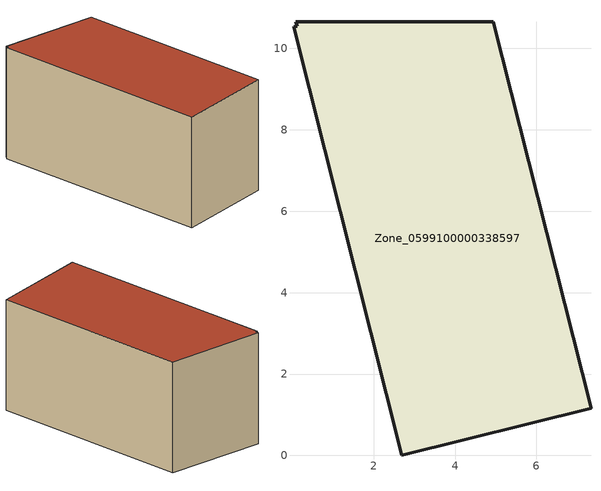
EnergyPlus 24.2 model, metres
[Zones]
Zone_0599100000338597
 floor ground (C_G): 0.09,10.66 4.94,10.66 7.34,1.16 2.69,0 0.03,10.54 0.12,10.54 z0
 wall outside (C_F): 7.34,1.16 4.94,10.66 0.09,10.66 0.12,10.54 0.03,10.54 2.69,0 7.34,1.16 z0:5.7
 roof outside (C_R): 4.94,10.66 0.09,10.66 0.12,10.54 0.03,10.54 2.69,0 7.34,1.16 z5.7
[BUILDING]
Pand.0599100000338597: North Axis=0; Terrain=City; Loads Convergence Tolerance Value=0.04; Temperature Convergence Tolerance Value=0.4; Solar Distribution=FullExterior; Maximum Number of Warmup Days=25; Minimum Number of Warmup Days=1
[Site:Location]
Rotterdam.The.Hague.AP_ZH_NLD Design_Conditions: Latitude=51.96; Longitude=4.45; Time Zone=1; Elevation=-4.5
[SITE:GROUNDTEMPERATURE:BUILDINGSURFACE]
18, 18, 18, 18, 18, 18, 18, 18, 18, 18, 18, 18
[MATERIAL] Thermal Absorptance=0.9; Solar Absorptance=0.7; Visible Absorptance=0.7
Name | Roughness | Thickness | Conductivity | Density | Specific Heat
G.TI.1992-2005 | MediumSmooth | 0.15 | 0.06 | 540 | 1210
F.TI.1992-2005 | Rough | 0.3 | 0.12 | 1920 | 840
R.TI.1992-2005 | MediumRough | 0.2 | 0.08 | 1500 | 1000
[CONSTRUCTION]
C_G: G.TI.1992-2005
C_F: F.TI.1992-2005
C_R: R.TI.1992-2005
[ZONE]
Zone_0599100000338597: Type=1; Multiplier=1; Ceiling Height=Autocalculate; Volume=Autocalculate; Floor Area=autocalculate; Part of Total Floor Area=Yes
[ZONEINFILTRATION:DESIGNFLOWRATE]
Infil_Zone_0599100000338597: Zone or ZoneList or Space or SpaceList=Zone_0599100000338597; Schedule=AlwaysOn; Design Flow Rate Calculation Method=Flow/Area; Flow Rate per Floor Area=0.0015; Constant Term Coefficient=1; Temperature Term Coefficient=0; Velocity Term Coefficient=0; Velocity Squared Term Coefficient=0
[HVACTEMPLATE:ZONE:IDEALLOADSAIRSYSTEM]
Zone_0599100000338597: Maximum Heating Supply Air Temperature=50; Minimum Cooling Supply Air Temperature=13; Maximum Heating Supply Air Humidity Ratio=0.0156; Minimum Cooling Supply Air Humidity Ratio=0.0077; Heating Limit=NoLimit; Cooling Limit=NoLimit; Dehumidification Control Type=ConstantSensibleHeatRatio; Cooling Sensible Heat Ratio=0.7; Dehumidification Setpoint=60; Humidification Control Type=None; Humidification Setpoint=30; Outdoor Air Method=None; Outdoor Air Flow Rate per Person=0.00944; Outdoor Air Flow Rate per Zone Floor Area=0; Outdoor Air Flow Rate per Zone=0; Demand Controlled Ventilation Type=None; Outdoor Air Economizer Type=NoEconomizer; Heat Recovery Type=None; Sensible Heat Recovery Effectiveness=0.7; Latent Heat Recovery Effectiveness=0.65
[ZONECONTROL:THERMOSTAT]
ThermostatControl_Zone_0599100000338597: Zone or ZoneList=Zone_0599100000338597; Control Type Schedule=DualSetpointControlType; Control 1=Thermostat_Zone_0599100000338597; Temperature Difference Between Cutout And Setpoint=0
[THERMOSTATSETPOINT:DUALSETPOINT]
Thermostat_Zone_0599100000338597: Heating Setpoint Temperature Schedule=HeatingSetpoint_Zone_0599100000338597; Cooling Setpoint Temperature Schedule=CoolingSetpoint_Zone_0599100000338597
[SCHEDULE:COMPACT]
HeatingSetpoint_Zone_0599100000338597: Through: 12/31, For: AllDays, Until: 24:00, 21
CoolingSetpoint_Zone_0599100000338597: Through: 12/31, For: AllDays, Until: 24:00, 24
DualSetpointControlType: Through: 12/31, For: AllDays, Until: 24:00, 4
AlwaysOn: Through: 12/31, For: AllDays, Until: 24:00, 1
